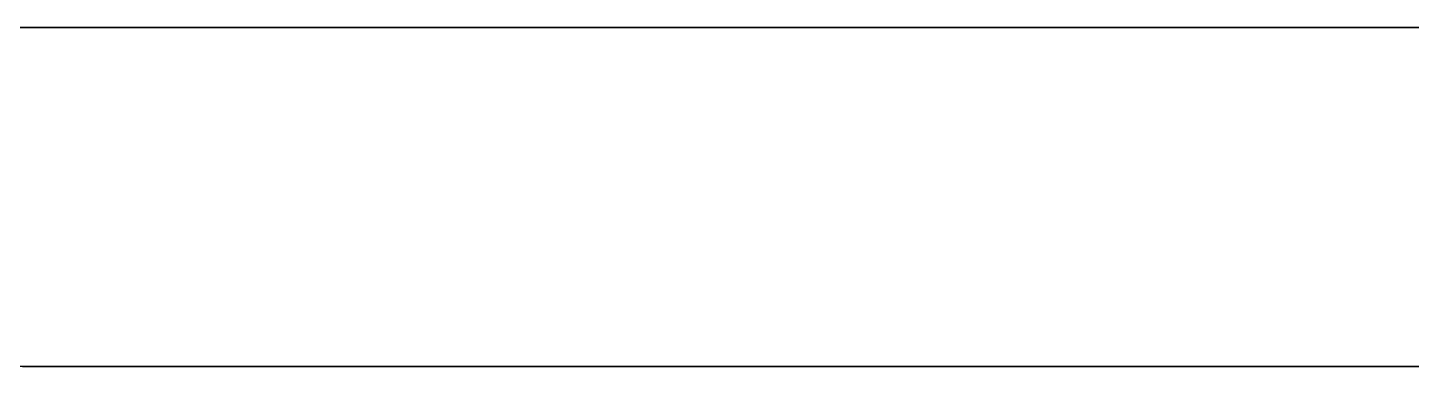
# Model space of a CAD drawing. Header units: millimetres. Extents: x -29 to 159, y -20 to 130.
# Drawn here: x 74.13 to 79.54, y 45.88 to 47.2 of the extents above; entities that cross this region are included whole.
import ezdxf

# ---------------------------------------------------------------- set-up
doc = ezdxf.new("R2010")
doc.units = ezdxf.units.MM
doc.linetypes.add('DASHED', pattern=[1.524, 1.27, -0.254])
doc.layers.add('HIDDEN', color=8, linetype='DASHED')

msp = doc.modelspace()

# ---------------------------------------------------------------- linework, layer by layer
at = {"layer": 'HIDDEN'}
for points in [[(79.85873, 47.2), (79.40476, 47.2), (78.95079, 47.2), (78.49683, 47.2), (78.04286, 47.2), (77.58889, 47.2), (77.13492, 47.2), (76.68095, 47.2), (76.22698, 47.2), (75.77302, 47.2), (75.31905, 47.2), (74.86508, 47.2), (74.41111, 47.2), (73.95714, 47.2)], [(73.95714, 47.2), (74.18413, 47.2), (74.41111, 47.2), (74.6381, 47.2), (74.86508, 47.2), (75.09206, 47.2), (75.31905, 47.2), (75.54603, 47.2), (75.77302, 47.2), (76, 47.2)], [(79.5794, 47.2), (79.34847, 47.2), (79.11754, 47.2), (78.88661, 47.2), (78.65568, 47.2), (78.42475, 47.2), (78.19383, 47.2), (77.9629, 47.2), (77.73197, 47.2), (77.50104, 47.2), (77.27011, 47.2), (77.03918, 47.2), (76.80825, 47.2), (76.57732, 47.2), (76.34639, 47.2), (76.11546, 47.2), (75.88454, 47.2), (75.65361, 47.2), (75.42268, 47.2), (75.19175, 47.2), (74.96082, 47.2), (74.72989, 47.2), (74.49896, 47.2), (74.26803, 47.2), (74.0371, 47.2)], [(74.0371, 47.2), (74.15257, 47.2), (74.26803, 47.2), (74.3835, 47.2), (74.49896, 47.2), (74.61443, 47.2), (74.72989, 47.2), (74.84535, 47.2), (74.96082, 47.2), (75.07628, 47.2), (75.19175, 47.2), (75.30721, 47.2), (75.42268, 47.2), (75.53814, 47.2), (75.65361, 47.2), (75.76907, 47.2), (75.88454, 47.2), (76, 47.2)], [(76, 47.2), (76.11546, 47.2), (76.23093, 47.2), (76.34639, 47.2), (76.46186, 47.2), (76.57732, 47.2), (76.69279, 47.2), (76.80825, 47.2), (76.92372, 47.2), (77.03918, 47.2), (77.15465, 47.2), (77.27011, 47.2), (77.38557, 47.2), (77.50104, 47.2), (77.6165, 47.2), (77.73197, 47.2), (77.84743, 47.2), (77.9629, 47.2), (78.07836, 47.2), (78.19383, 47.2), (78.30929, 47.2), (78.42475, 47.2), (78.54022, 47.2), (78.65568, 47.2), (78.77115, 47.2), (78.88661, 47.2), (79.00208, 47.2), (79.11754, 47.2), (79.23301, 47.2), (79.34847, 47.2), (79.46394, 47.2), (79.5794, 47.2)], [(76, 47.2), (76.22698, 47.2), (76.45397, 47.2), (76.68095, 47.2), (76.90794, 47.2), (77.13492, 47.2), (77.3619, 47.2), (77.58889, 47.2), (77.81587, 47.2), (78.04286, 47.2), (78.26984, 47.2), (78.49683, 47.2), (78.72381, 47.2), (78.95079, 47.2), (79.17778, 47.2), (79.40476, 47.2), (79.63175, 47.2)], [(79.68333, 45.87574), (79.49444, 45.87574), (79.30556, 45.87574), (79.11667, 45.87574), (78.92778, 45.87574), (78.73889, 45.87574), (78.55, 45.87574), (78.36111, 45.87574), (78.17222, 45.87574), (77.98333, 45.87574), (77.79444, 45.87574), (77.60556, 45.87574), (77.41667, 45.87574), (77.22778, 45.87574), (77.03889, 45.87574), (76.85, 45.87574), (76.66111, 45.87574), (76.47222, 45.87574), (76.28333, 45.87574), (76.09444, 45.87574), (75.90556, 45.87574), (75.71667, 45.87574), (75.52778, 45.87574), (75.33889, 45.87574), (75.15, 45.87574), (74.96111, 45.87574), (74.77222, 45.87574), (74.58333, 45.87574), (74.39444, 45.87574), (74.20556, 45.87574), (74.01667, 45.87574)], [(74.11111, 45.87574), (74.20556, 45.87574), (74.3, 45.87574), (74.39444, 45.87574), (74.48889, 45.87574), (74.58333, 45.87574), (74.67778, 45.87574), (74.77222, 45.87574), (74.86667, 45.87574), (74.96111, 45.87574), (75.05556, 45.87574), (75.15, 45.87574), (75.24444, 45.87574), (75.33889, 45.87574), (75.43333, 45.87574), (75.52778, 45.87574), (75.62222, 45.87574), (75.71667, 45.87574), (75.81111, 45.87574), (75.90556, 45.87574), (76, 45.87574)], [(76, 45.87574), (76.09444, 45.87574), (76.18889, 45.87574), (76.28333, 45.87574), (76.37778, 45.87574), (76.47222, 45.87574), (76.56667, 45.87574), (76.66111, 45.87574), (76.75556, 45.87574), (76.85, 45.87574), (76.94444, 45.87574), (77.03889, 45.87574), (77.13333, 45.87574), (77.22778, 45.87574), (77.32222, 45.87574), (77.41667, 45.87574), (77.51111, 45.87574), (77.60556, 45.87574), (77.7, 45.87574), (77.79444, 45.87574), (77.88889, 45.87574), (77.98333, 45.87574), (78.07778, 45.87574), (78.17222, 45.87574), (78.26667, 45.87574), (78.36111, 45.87574), (78.45556, 45.87574), (78.55, 45.87574), (78.64444, 45.87574), (78.73889, 45.87574), (78.83333, 45.87574), (78.92778, 45.87574), (79.02222, 45.87574), (79.11667, 45.87574), (79.21111, 45.87574), (79.30556, 45.87574), (79.4, 45.87574), (79.49444, 45.87574), (79.58889, 45.87574)]]:
    msp.add_lwpolyline(points, dxfattribs=at)

doc.saveas('drawing.dxf')
